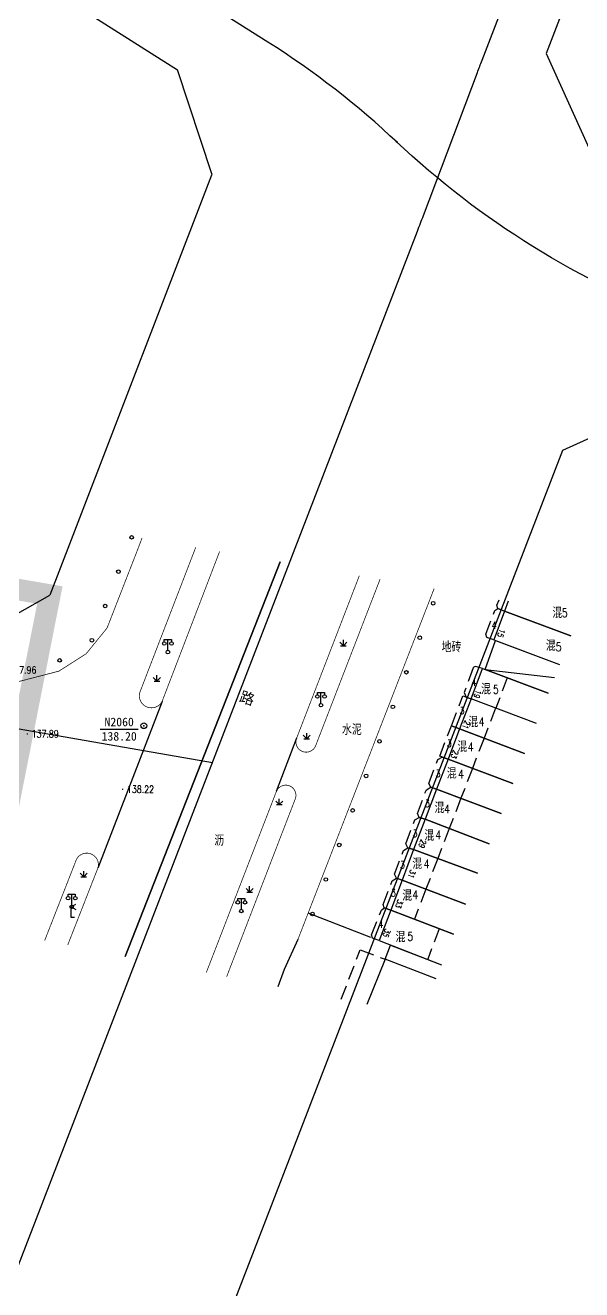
# Model space of a CAD drawing. Extents: x 529262 to 576451, y 2694391 to 2717535.
# Drawn here: x 563612.1 to 563689.5, y 2710849.6 to 2711025.6 of the extents above; entities that cross this region are included whole.
import ezdxf
from ezdxf.enums import TextEntityAlignment as Align
from ezdxf.xclip import XClip

# ---------------------------------------------------------------- set-up
doc = ezdxf.new("R2010")
doc.units = 0
doc.header["$XCLIPFRAME"] = 0
doc.linetypes.add('X5', pattern=[3, 2, -1])
for name, color, linetype in [('DLDW', 8, 'Continuous'), ('DLSS', 4, 'Continuous'), ('GCD', 8, 'Continuous'), ('JMD', 8, 'Continuous'), ('KZD', 8, 'Continuous'), ('PP-COM', 7, 'Continuous'), ('RD-中线', 40, 'Continuous'), ('RD-红线', 7, 'Continuous'), ('ZBTZ', 8, 'Continuous'), ('ZJ', 7, 'Continuous')]:
    doc.layers.add(name, color=color, linetype=linetype)
doc.styles.add('HZ', font='rs.shx', dxfattribs={"width": 0.8, "bigfont": 'hztxt.shx'})
doc.styles.add('等线体', font='simhei.ttf')
doc.linetypes.add('1161', pattern='A,0,[149,AAA.SHX,S=0.15,R=0,X=0,Y=0],-1.6', length=1.6)

# ---------------------------------------------------------------- blocks, each defined once
blk = doc.blocks.new('A$C19FD0107')
at = {"layer": 'RD-中线', "color": 8, "linetype": 'Continuous'}
blk.add_lwpolyline([(-6627.45, 16505.62), (-6684.65, 16505.48, -0.037492), (-6707.06, 16507.11), (-6911.72, 16537.51, 0.005793), (-6923.17, 16539.07), (-7079.01, 16558.54, 0.02296), (-7088.16, 16559.26), (-7110.5, 16559.99, 0.014678), (-7122.24, 16560.02), (-7165.85, 16558.88, -0.054354), (-7198.26, 16561.55), (-7204.64, 16562.79, -0.040941), (-7228.26, 16569.39), (-7293.69, 16593.62, -0.100519), (-7334.28, 16618.79), (-7334.11, 16618.63, 0.047686), (-7352.15, 16632.63), (-7374.57, 16646.83, 0.049953), (-7410.2, 16664.71, -0.000863), (-7442.34, 16677.06), (-7791.92, 16810.22, -0.001693), (-7793.18, 16810.71), (-7866.66, 16839.5, 0.022456)], format="xyb", dxfattribs=at)
at = {"layer": 'RD-中线', "color": 8, "linetype": 'Continuous', "flags": 128}
blk.add_lwpolyline([(-7393.3, 16445.91), (-7331.33, 16606.32, 0.001946), (-7330.5, 16608.5), (-7322.99, 16628.38, -0.001527), (-7322.34, 16630.1), (-7235.29, 16856.55), (-7172.96, 17013.59, -0.014267), (-7166.2, 17029.31), (-7165.18, 17031.49)], format="xyb", dxfattribs=at)
blk.add_lwpolyline([(-7829.22, 16614.8), (-7702.99, 16592.51), (-7570.47, 16569.25), (-7507.34, 16557.99), (-7359.86, 16532.34)], dxfattribs=at)
at = {"layer": 'RD-红线', "color": 8, "linetype": 'Continuous'}
blk.add_lwpolyline([(-7174.94, 16986.91), (-7227.83, 16853.63), (-7313.4, 16631.05)], dxfattribs=at)
at = {"layer": 'RD-红线', "color": 8}
blk.add_lwpolyline([(-7767.64, 16790.27), (-7445.92, 16667.72, 0.000862), (-7413.77, 16655.37, -0.049953), (-7379.92, 16638.39), (-7364.72, 16628.76)], format="xyb", dxfattribs=at)
at = {"layer": 'RD-红线', "color": 8, "linetype": 'Continuous'}
for points in [[(-7313.4, 16631.05), (-7301.68, 16605.11, 0.417843)], [(-7359.94, 16614.31), (-7364.72, 16628.76, 0.357522)], [(-7399.08, 16546.27), (-7382.51, 16555.66, 0.358119)]]:
    blk.add_lwpolyline(points, format="xyb", dxfattribs=at)
at = {"layer": 'RD-红线', "color": 8, "linetype": 'Continuous', "flags": 128}
blk.add_lwpolyline([(-7359.94, 16614.31), (-7360.01, 16614.12), (-7379.56, 16563.33), (-7382.51, 16555.66)], dxfattribs=at)
at = {"layer": 'RD-红线', "color": 8}
for points in [[(-7291.93, 16584.44), (-7311.14, 16575.78)], [(-7311.14, 16575.78), (-7352.72, 16468), (-7361.48, 16445.32)]]:
    blk.add_lwpolyline(points, dxfattribs=at)
blk = doc.blocks.new('GC200')
at = {"linetype": 'Continuous', "const_width": 0.2, "flags": 128}
blk.add_lwpolyline([(-0.1, 0, 1), (0.1, 0, 1)], format="xyb", close=True, dxfattribs=at)
blk = doc.blocks.new('gc124')
at = {"color": 8}
for p, q in [((-1, 1), (0, 0)), ((-0.8, 0), (0.8, 0)), ((0, 0), (0, 1.6)), ((0, 0), (1, 1))]:
    blk.add_line(p, q, dxfattribs=at)
blk = doc.blocks.new('gc097')
at = {"color": 8}
for p, q in [((-1, 2.9), (-1, 3.5)), ((-1, 3.5), (1, 3.5)), ((0, 0.5), (0, 3.5)), ((1, 3.5), (1, 2.9))]:
    blk.add_line(p, q, dxfattribs=at)
for centre in [(-1, 2.4), (0, 0), (1, 2.4)]:
    blk.add_circle(centre, 0.5, dxfattribs=at)
blk = doc.blocks.new('gc170')
at = {"color": 8, "linetype": 'Continuous'}
blk.add_circle((0, 0), 0.5, dxfattribs=at)
blk = doc.blocks.new('gc052')
for p, q in [((0, 3), (1.3, 3.75)), ((0, 3), (1.3, 2.25)), ((0, 0), (0, 3)), ((1, 0), (0, 0))]:
    blk.add_line(p, q)
blk = doc.blocks.new('gc117')
at = {"color": 8}
blk.add_circle((0, 0), 0.8, dxfattribs=at)
blk.add_point((0, 0), dxfattribs=at)

msp = doc.modelspace()

# ---------------------------------------------------------------- linework, layer by layer
at = {"color": 8, "linetype": 'Continuous', "flags": 128}
for points in [[(563647.53, 2710950.879), (563625.942, 2710895.961)], [(563625.942, 2710895.961), (563647.53, 2710950.879)]]:
    msp.add_lwpolyline(points, dxfattribs=at)
at = {"layer": 'DLSS', "linetype": 'Continuous', "const_width": 0.1}
for points in [[(563628.317, 2710954.198), (563627.42, 2710951.862), (563623.446, 2710941.674), (563620.533, 2710938.09), (563616.74, 2710935.669), (563614.998, 2710935.218)], [(563614.998, 2710935.218), (563609.989, 2710933.921), (563605.877, 2710933.177), (563601.788, 2710932.88)]]:
    msp.add_lwpolyline(points, dxfattribs=at)
at = {"layer": 'DLSS', "linetype": 'Continuous', "const_width": 0.1, "flags": 128}
msp.add_lwpolyline([(563639.118, 2710952.332), (563631.1, 2710931.433, -0.8970601), (563628.01, 2710932.724), (563635.791, 2710952.907)], format="xyb", dxfattribs=at)
for points, elevation in [([(563658.577, 2710948.971), (563649.835, 2710926.33, 0.9973912), (563652.487, 2710925.289), (563661.461, 2710948.472)], 138.927), ([(563637.264, 2710893.716), (563647.009, 2710918.899, -0.9795271), (563649.667, 2710917.934), (563640.103, 2710893.153)], 138.021), ([(563614.998, 2710898.785), (563619.172, 2710909.444, -0.9172615), (563622.165, 2710908.258), (563617.964, 2710897.543)], 138.092)]:
    msp.add_lwpolyline(points, format="xyb", dxfattribs=dict(at, elevation=elevation))
for points, elevation in [([(563668.99, 2710947.172), (563650.008, 2710898.292)], 138.927), ([(563614.76, 2710898.178), (563614.998, 2710898.785)], 138.092)]:
    msp.add_lwpolyline(points, dxfattribs=dict(at, elevation=elevation))
at = {"layer": 'DLSS', "linetype": 'Continuous', "elevation": 137.994, "flags": 128}
msp.add_lwpolyline([(563650.008, 2710898.292), (563648.11, 2710894.134), (563647.239, 2710891.738)], dxfattribs=at)
at = {"layer": 'JMD', "linetype": 'Continuous'}
msp.add_line((563676.07, 2710935.904), (563685.734, 2710934.786), dxfattribs=at)
at = {"layer": 'JMD', "linetype": 'X5'}
for points in [[(563677.279, 2710940.019), (563676.339, 2710940.365), (563676.2, 2710940.815), (563677.444, 2710944.13), (563677.842, 2710944.382), (563678.782, 2710944.036)], [(563678.782, 2710944.036), (563677.842, 2710944.382), (563677.703, 2710944.832), (563678.035, 2710945.609)], [(563672.531, 2710927.617), (563671.385, 2710928.046), (563672.998, 2710932.225), (563674.144, 2710931.796)], [(563670.929, 2710923.413), (563669.757, 2710923.853), (563671.385, 2710928.046), (563672.531, 2710927.617)], [(563669.336, 2710919.247), (563668.517, 2710919.527), (563668.257, 2710920.043), (563669.501, 2710923.358), (563670.118, 2710923.717), (563670.929, 2710923.413)], [(563667.735, 2710915.057), (563666.908, 2710915.316), (563666.656, 2710915.853), (563667.9, 2710919.168), (563668.517, 2710919.527), (563669.336, 2710919.247)], [(563666.126, 2710910.846), (563665.33, 2710911.062), (563665.047, 2710911.642), (563666.291, 2710914.957), (563666.908, 2710915.316), (563667.735, 2710915.057)], [(563664.548, 2710906.592), (563663.75, 2710906.855), (563663.469, 2710907.388), (563664.713, 2710910.703), (563665.33, 2710911.062), (563666.126, 2710910.846)], [(563662.968, 2710902.385), (563662.028, 2710902.731), (563661.889, 2710903.181), (563663.133, 2710906.496), (563663.75, 2710906.855), (563664.548, 2710906.592)], [(563661.346, 2710898.153), (563660.406, 2710898.499), (563660.267, 2710898.949), (563661.657, 2710902.409), (563662.028, 2710902.731), (563662.968, 2710902.385)], [(563656.051, 2710889.991), (563658.684, 2710896.896), (563662.169, 2710895.557)]]:
    msp.add_lwpolyline(points, dxfattribs=at)
at = {"layer": 'JMD', "linetype": 'Continuous', "flags": 128}
for points in [[(563679.302, 2710945.39), (563678.782, 2710944.036), (563688.012, 2710940.585)], [(563688.012, 2710940.585), (563678.782, 2710944.036), (563677.279, 2710940.019), (563686.44, 2710936.583)], [(563683.22, 2710928.385), (563674.144, 2710931.796), (563675.738, 2710936.028), (563684.877, 2710932.604)], [(563683.22, 2710928.385), (563674.144, 2710931.796), (563672.531, 2710927.617), (563681.579, 2710924.207)], [(563681.579, 2710924.207), (563672.531, 2710927.617), (563670.929, 2710923.413), (563679.939, 2710920.033)], [(563679.939, 2710920.033), (563670.929, 2710923.413), (563669.336, 2710919.247), (563678.304, 2710915.868)], [(563678.304, 2710915.868), (563669.336, 2710919.247), (563667.735, 2710915.057), (563676.649, 2710911.654)], [(563676.649, 2710911.654), (563667.735, 2710915.057), (563666.126, 2710910.846), (563675.039, 2710907.556)], [(563675.039, 2710907.556), (563666.126, 2710910.846), (563664.548, 2710906.592), (563673.333, 2710903.213)], [(563673.333, 2710903.213), (563664.548, 2710906.592), (563662.968, 2710902.385), (563671.694, 2710899.04)], [(563671.694, 2710899.04), (563662.968, 2710902.385), (563661.346, 2710898.153), (563670.033, 2710894.81)], [(563669.256, 2710892.833), (563662.169, 2710895.557), (563662.932, 2710897.543), (563670.033, 2710894.81)], [(563669.256, 2710892.833), (563662.169, 2710895.557), (563659.603, 2710889.286)]]:
    msp.add_lwpolyline(points, dxfattribs=at)
at = {"layer": 'JMD', "linetype": 'Continuous', "elevation": -526.05, "flags": 128}
msp.add_lwpolyline([(563684.877, 2710932.604), (563676.07, 2710935.904), (563677.526, 2710939.926), (563686.44, 2710936.583)], dxfattribs=at)
at = {"layer": 'JMD', "linetype": 'X5', "elevation": 138.677}
msp.add_lwpolyline([(563675.738, 2710936.028), (563674.761, 2710936.335), (563674.609, 2710936.284), (563674.519, 2710936.223), (563674.425, 2710936.111), (563673.18, 2710932.695), (563673.459, 2710932.053), (563674.144, 2710931.796)], dxfattribs=at)
at = {"layer": 'JMD', "linetype": 'X5', "elevation": -525.568, "flags": 128}
for points in [[(563679.17, 2710934.742), (563677.578, 2710930.505)], [(563677.545, 2710930.518), (563675.935, 2710926.334)], [(563675.935, 2710926.334), (563674.321, 2710922.14)], [(563674.321, 2710922.14), (563672.718, 2710917.973)], [(563672.718, 2710917.973), (563671.101, 2710913.772)], [(563671.101, 2710913.772), (563669.497, 2710909.602)], [(563669.497, 2710909.602), (563667.85, 2710905.322)], [(563667.85, 2710905.322), (563666.237, 2710901.132)], [(563669.671, 2710899.816), (563668.097, 2710895.555)]]:
    msp.add_lwpolyline(points, dxfattribs=at)
at = {"layer": 'KZD', "linetype": 'Continuous'}
msp.add_line((563622.506, 2710927.601, 138.201), (563627.756, 2710927.601, 138.201), dxfattribs=at)
at = {"layer": 'PP-COM', "color": 8, "const_width": 3}
msp.add_lwpolyline([(563032.752, 2710920.339), (563591.044, 2710822.688), (563615.48, 2710946.262), (563044.443, 2711044.616), (563022.893, 2710922.063)], close=True, dxfattribs=at)
at = {"layer": 'ZBTZ', "linetype": '1161', "flags": 128}
for points in [[(563631.1, 2710931.433), (563622.165, 2710908.258)], [(563660.191, 2710898.601), (563651.447, 2710901.997)]]:
    msp.add_lwpolyline(points, dxfattribs=at)
at = {"layer": 'ZBTZ', "linetype": '1161', "elevation": 138.239, "flags": 128}
msp.add_lwpolyline([(563649.835, 2710926.33), (563647.009, 2710918.899)], dxfattribs=at)

# ---------------------------------------------------------------- block references
at = {"layer": 'DLDW', "color": 252, "linetype": 'Continuous', "xscale": 0.5, "yscale": 0.5, "zscale": 0.5}
for p in [(563631.912, 2710938.321, -138.573), (563653.227, 2710930.936), (563618.518, 2710902.863), (563642.147, 2710902.281)]:
    msp.add_blockref('gc097', p, dxfattribs=at)
at = {"layer": 'DLSS', "linetype": 'Continuous', "xscale": 0.5, "yscale": 0.5, "zscale": 0.5}
msp.add_blockref('gc052', (563618.431, 2710901.365), dxfattribs=at)
at = {"layer": 'GCD', "linetype": 'Continuous'}
ref = msp.add_blockref('GC200', (563609.233, 2710935.839, 137.959), dxfattribs=dict(at, xscale=0.5, yscale=0.5, zscale=0.5))
ref.add_attrib('height', '137.96', dxfattribs={"linetype": 'Continuous', "height": 1, "style": 'HZ', "width": 0.8}).set_placement((563609.833, 2710935.839, 137.959), align=Align.MIDDLE_LEFT)
ref = msp.add_blockref('GC200', (563612.343, 2710926.938, 137.885), dxfattribs=dict(at, xscale=0.5, yscale=0.5, zscale=0.5))
ref.add_attrib('height', '137.89', dxfattribs={"linetype": 'Continuous', "height": 1, "style": 'HZ', "width": 0.8}).set_placement((563612.943, 2710926.938, 137.885), align=Align.MIDDLE_LEFT)
ref = msp.add_blockref('GC200', (563625.611, 2710919.228, 138.219), dxfattribs=dict(at, xscale=0.5, yscale=0.5, zscale=0.5))
ref.add_attrib('height', '138.22', dxfattribs={"linetype": 'Continuous', "height": 1, "style": 'HZ', "width": 0.8}).set_placement((563626.211, 2710919.228, 138.219), align=Align.MIDDLE_LEFT)
at = {"layer": 'KZD', "linetype": 'Continuous', "xscale": 0.5, "yscale": 0.5, "zscale": 0.5}
msp.add_blockref('gc117', (563628.568, 2710928.068, 138.201), dxfattribs=at)
at = {"layer": 'PP-COM'}
ref = msp.add_blockref('A$C19FD0107', (570997.993, 2694390.603), dxfattribs=at)
XClip(ref).set_block_clipping_path([(-9366.4383134884, 14428.6043910822), (-3328.4480743363, 17452.7484863754)])
at = {"layer": 'ZBTZ', "linetype": 'Continuous'}
for p, xscale, yscale, zscale, rotation in [((563626.868, 2710954.293), 0.4999999999609875, 0.4999999999609875, 0.4999999999609875, 68.88602728857693), ((563625.024, 2710949.518), 0.4999999999609875, 0.4999999999609875, 0.4999999999609875, 68.88602728857693), ((563623.181, 2710944.743), 0.4999999999609875, 0.4999999999609875, 0.4999999999609875, 68.88602728857693), ((563668.855, 2710945.123), 0.5000000000515925, 0.5000000000515925, 0.5000000000515925, 68.75286925902252), ((563666.986, 2710940.316), 0.5000000000515925, 0.5000000000515925, 0.5000000000515925, 68.75286925902252), ((563621.337, 2710939.968, 137.048), 0.4999999999609875, 0.4999999999609875, 0.4999999999609875, 68.88602728857693), ((563616.845, 2710937.173, 137.048), 0.4999999999881715, 0.4999999999881715, 0.4999999999881715, 16.8668704835434), ((563665.117, 2710935.51), 0.5000000000515925, 0.5000000000515925, 0.5000000000515925, 68.75286925902252), ((563663.248, 2710930.703), 0.5000000000515925, 0.5000000000515925, 0.5000000000515925, 68.75286925902252), ((563661.379, 2710925.896), 0.5000000000515925, 0.5000000000515925, 0.5000000000515925, 68.75286925902252), ((563659.51, 2710921.09), 0.5000000000515925, 0.5000000000515925, 0.5000000000515925, 68.75286925902252), ((563657.641, 2710916.283), 0.5000000000515925, 0.5000000000515925, 0.5000000000515925, 68.75286925902252), ((563655.773, 2710911.476), 0.5000000000515925, 0.5000000000515925, 0.5000000000515925, 68.75286925902252), ((563653.904, 2710906.67), 0.5000000000515925, 0.5000000000515925, 0.5000000000515925, 68.75286925902252), ((563652.035, 2710901.863), 0.5000000000515925, 0.5000000000515925, 0.5000000000515925, 68.75286925902252)]:
    msp.add_blockref('gc170', p, dxfattribs=dict(at, xscale=xscale, yscale=yscale, zscale=zscale, rotation=rotation))
at = {"layer": 'ZBTZ', "linetype": 'Continuous', "xscale": 0.5, "yscale": 0.5}
for p in [(563656.352, 2710939.208), (563630.383, 2710934.29), (563651.24, 2710926.243), (563647.429, 2710917.087), (563620.194, 2710907.033), (563643.297, 2710904.918)]:
    msp.add_blockref('gc124', p, dxfattribs=at)

# ---------------------------------------------------------------- texts
at = {"layer": 'JMD', "linetype": 'Continuous', "style": 'HZ', "width": 0.8}
for p in [(563686.831, 2710943.808), (563685.918, 2710939.243), (563676.9, 2710933.18), (563675.144, 2710928.617), (563673.599, 2710925.178), (563672.124, 2710921.458), (563670.418, 2710916.665), (563669.013, 2710912.805), (563667.328, 2710908.874), (563665.923, 2710904.452), (563664.993, 2710898.684)]:
    msp.add_text('混', height=1.5, dxfattribs=at).set_placement(p, align=Align.MIDDLE_RIGHT)
for s, p in [('5', (563686.764, 2710943.779)), ('5', (563685.909, 2710939.049)), ('5', (563677.164, 2710933.13)), ('4', (563675.174, 2710928.618)), ('4', (563673.665, 2710925.117)), ('4', (563672.318, 2710921.347)), ('4', (563670.373, 2710916.478)), ('4', (563669.133, 2710912.87)), ('4', (563667.516, 2710908.83)), ('4', (563665.963, 2710904.527)), ('5', (563665.246, 2710898.747))]:
    msp.add_text(s, height=1.2, dxfattribs=at).set_placement(p, align=Align.MIDDLE_LEFT)
at = {"layer": 'KZD', "linetype": 'Continuous', "style": '等线体'}
for s, p in [('N2060', (563625.131, 2710928.601, 138.201)), ('138.20', (563625.131, 2710926.601, 138.201))]:
    msp.add_text(s, height=1.2, dxfattribs=at).set_placement(p, align=Align.MIDDLE_CENTER)
at = {"layer": 'ZJ', "color": 8, "linetype": 'Continuous', "style": 'HZ', "width": 0.8}
for s, height, p in [('4', 1, (563677.333, 2710942.067, 505.615)), ('地砖', 1.5, (563671.394, 2710939.108)), ('4', 1, (563674.516, 2710934.115, 505.615)), ('3', 1, (563672.864, 2710930.168, 505.615)), ('水泥', 1.5, (563657.528, 2710927.611)), ('3', 1, (563671.09, 2710925.607, 505.615)), ('3', 1, (563669.518, 2710921.419, 505.615)), ('3', 1, (563668.034, 2710917.249, 505.615)), ('沥', 1.5, (563639.071, 2710912.163)), ('3', 1, (563666.326, 2710913.082, 505.615)), ('3', 1, (563664.568, 2710908.714, 505.615)), ('3', 1, (563663.309, 2710904.809, 505.615)), ('4', 1, (563661.563, 2710900.431, 505.615))]:
    msp.add_text(s, height=height, dxfattribs=at).set_placement(p, align=Align.MIDDLE)
for s, p in [('15', (563678.325, 2710940.945, 505.615)), ('19', (563675.038, 2710932.472, 505.615)), ('21', (563673.443, 2710928.21, 505.615)), ('23', (563671.843, 2710924.073, 505.615)), ('29', (563667.351, 2710911.62, 505.615)), ('31', (563665.876, 2710907.424, 505.615)), ('33', (563664.136, 2710903.266, 505.615)), ('35', (563662.368, 2710899.206, 505.615))]:
    msp.add_text(s, height=0.8, rotation=249.06388, dxfattribs=at).set_placement(p, align=Align.MIDDLE)
at = {"layer": 'ZJ', "color": 8, "linetype": 'Continuous', "style": '等线体'}
msp.add_text('路', height=1.5, rotation=341.06709, dxfattribs=at).set_placement((563642.967, 2710931.941, 136.958), align=Align.MIDDLE)

doc.saveas('drawing.dxf')
